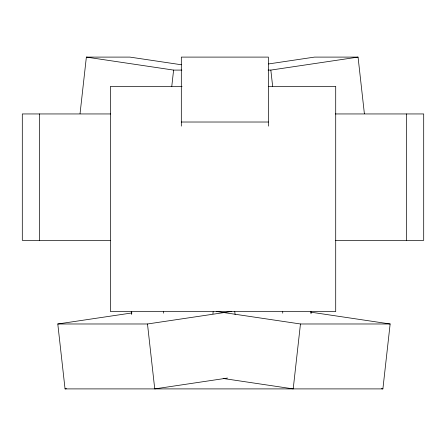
<?xml version="1.0" encoding="UTF-8"?>
<svg xmlns="http://www.w3.org/2000/svg" width="446" height="446" viewBox="0 0 446 446"><rect width="100%" height="100%" fill="white"/><g stroke="black" fill="none" stroke-linecap="round" stroke-linejoin="round"><path stroke-width="0.67" d="M80.04 113.73L86.368 57.099L129.903 57.099L181.416 64.77M171.743 86.663L173.594 70.089L181.884 70.089M212.926 313.755L213.155 311.682M131.971 312.936L57.796 323.98L65.049 388.901L382.891 388.901L390.144 323.98L300.459 323.98L293.206 388.901L223.151 378.47M268.509 63.951L314.525 57.099L358.06 57.099L364.388 113.73M268.074 70.089L270.834 70.089L358.06 57.099M57.796 323.98L147.487 323.98L231.273 311.503M65.049 388.901L66.426 388.7M227.538 378.057L154.74 388.901L147.487 323.98M182.08 86.346L110.474 86.346L110.474 311.581L335.71 311.581L335.71 86.346L268.28 86.346M110.697 113.947L22.3 113.947L22.3 240.349L110.697 240.349M335.303 113.947L423.7 113.947L423.7 240.349L335.303 240.349M181.316 122.02L268.386 122.02M86.368 57.099L173.594 70.089M310.477 312.116L390.144 323.98M216.667 311.503L300.459 323.98M381.52 388.7L382.891 388.901M270.834 70.089L272.69 86.663M234.786 311.682L235.092 314.441M406.429 113.947L406.429 240.349M311.024 311.676L311.024 313.755M282.725 311.771L282.725 313.164M268.386 126.118L268.386 57.099L181.316 57.099L181.316 126.118M163.459 311.771L163.459 313.164M131.648 311.676L131.648 314.441M39.571 113.947L39.571 240.349"/></g></svg>
